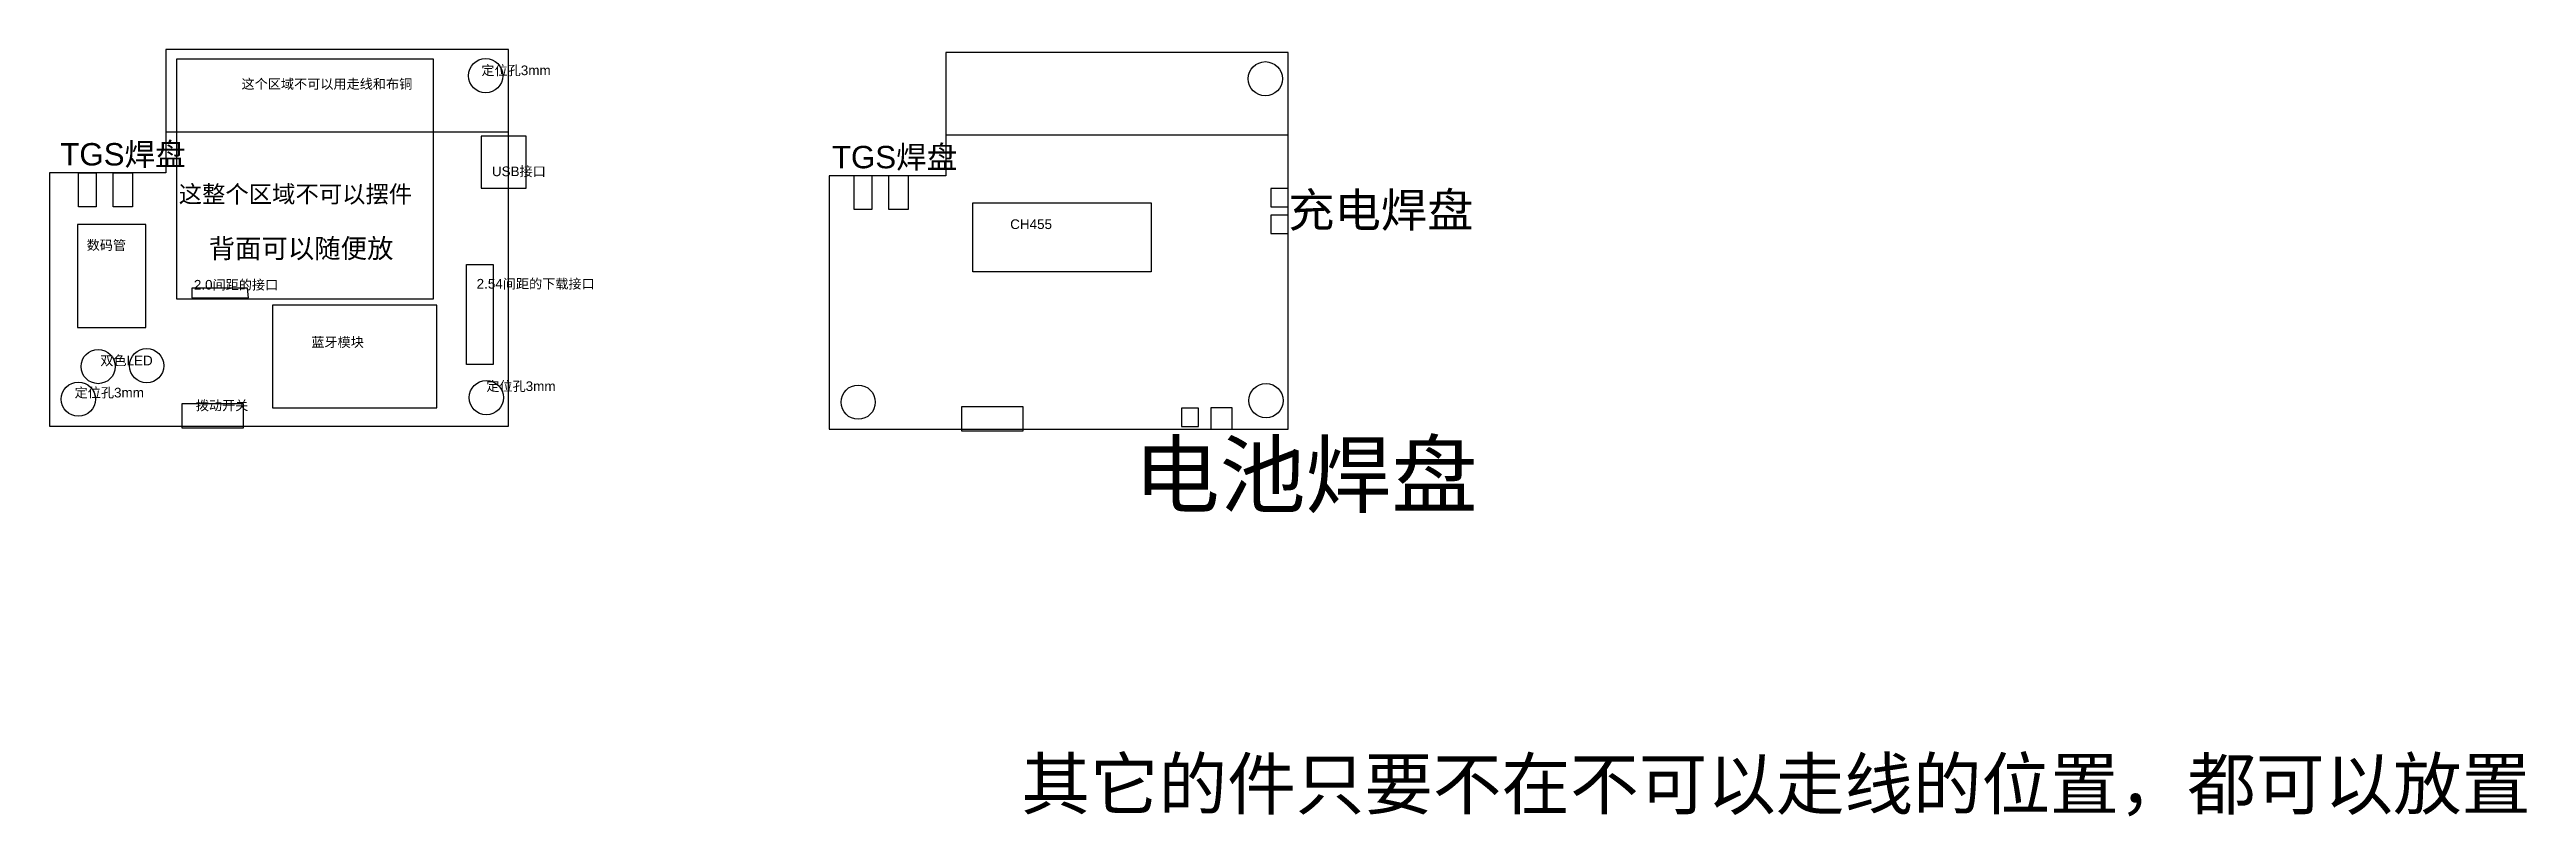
# Model space of a CAD drawing. Header units: inches. Extents: x 7282 to 7644, y 4934 to 5046.
import ezdxf

# ---------------------------------------------------------------- set-up
doc = ezdxf.new("R2010")
doc.units = ezdxf.units.IN
doc.header["$MEASUREMENT"] = 0
doc.styles.get("Standard").update_dxf_attribs({"font": 'arial.ttf'})

msp = doc.modelspace()

# ---------------------------------------------------------------- linework, layer by layer
for p, q in [((7349.34, 5045.71), (7299.34, 5045.71)), ((7299.34, 5045.71), (7299.34, 5027.71)), ((7299.34, 5045.71), (7299.34, 5044.51)), ((7299.34, 5045.71), (7299.34, 5033.71)), ((7463.2, 5045.26), (7413.2, 5045.26)), ((7413.2, 5045.26), (7413.2, 5027.26)), ((7413.2, 5045.26), (7413.2, 5033.26)), ((7299.34, 5033.71), (7349.34, 5033.71)), ((7413.2, 5033.26), (7463.2, 5033.26)), ((7299.34, 5027.71), (7282.34, 5027.71)), ((7413.2, 5027.26), (7396.2, 5027.26))]:
    msp.add_line(p, q)
for points in [[(7282.34, 5027.71), (7282.34, 4990.71), (7349.34, 4990.71), (7349.34, 5045.71), (7299.34, 5045.71)], [(7396.2, 5027.26), (7396.2, 4990.26), (7463.2, 4990.26), (7463.2, 5045.26), (7413.2, 5045.26)]]:
    msp.add_lwpolyline(points)
for points in [[(7300.88, 5009.31), (7338.38, 5009.31), (7338.38, 5044.31), (7300.88, 5044.31)], [(7345.35, 5025.47), (7351.95, 5025.47), (7351.95, 5033.07), (7345.35, 5033.07)], [(7286.57, 5027.71), (7289.16, 5027.71), (7289.16, 5022.72), (7286.57, 5022.72)], [(7291.62, 5027.71), (7294.46, 5027.71), (7294.46, 5022.72), (7291.62, 5022.72)], [(7399.83, 5027.34), (7402.42, 5027.34), (7402.42, 5022.35), (7399.83, 5022.35)], [(7404.89, 5027.34), (7407.73, 5027.34), (7407.73, 5022.35), (7404.89, 5022.35)], [(7460.69, 5022.75), (7463.2, 5022.75), (7463.2, 5025.42), (7460.69, 5025.42)], [(7417.18, 5023.35), (7443.21, 5023.35), (7443.21, 5013.25), (7417.18, 5013.25)], [(7460.69, 5018.87), (7463.2, 5018.87), (7463.2, 5021.54), (7460.69, 5021.54)], [(7286.42, 5005.12), (7296.42, 5005.12), (7296.42, 5020.14), (7286.42, 5020.14)], [(7343.23, 5014.32), (7347.11, 5014.32), (7347.11, 4999.72), (7343.23, 4999.72)], [(7311.25, 5010.89), (7303.13, 5010.89), (7303.13, 5009.43), (7311.37, 5009.43)], [(7314.9, 4993.39), (7338.9, 4993.39), (7338.9, 5008.39), (7314.9, 5008.39)], [(7301.65, 4990.47), (7310.65, 4990.47), (7310.65, 4993.97), (7301.65, 4993.97)], [(7415.51, 4990.02), (7424.51, 4990.02), (7424.51, 4993.52), (7415.51, 4993.52)], [(7447.62, 4990.65), (7450.13, 4990.65), (7450.13, 4993.32), (7447.62, 4993.32)], [(7451.91, 4990.26), (7455.03, 4990.26), (7455.03, 4993.38), (7451.91, 4993.38)]]:
    msp.add_lwpolyline(points, close=True)
for centre in [(7346.01, 5041.89), (7459.87, 5041.44), (7289.44, 4999.42), (7296.53, 4999.54), (7286.55, 4994.66), (7346.11, 4994.89), (7400.42, 4994.22), (7459.97, 4994.45)]:
    msp.add_circle(centre, 2.5)

# ---------------------------------------------------------------- texts
for s, height, p in [('定位孔3mm', 1.406, (7345.4, 5041.97)), ('这个区域不可以用走线和布铜', 1.4059, (7310.37, 5039.98)), ('TGS焊盘', 3.27, (7283.9, 5028.78)), ('TGS焊盘', 3.27, (7396.57, 5028.37)), ('USB接口', 1.406, (7346.93, 5027.22)), ('这整个区域不可以摆件', 2.499, (7301.2, 5023.35)), ('充电焊盘 ', 4.961, (7463.2, 5019.79)), ('CH455', 1.406, (7422.61, 5019.5)), ('数码管', 1.406, (7287.76, 5016.45)), ('背面可以随便放', 2.826, (7305.57, 5015.26)), ('2.0间距的接口', 1.406, (7303.41, 5010.66)), ('2.54间距的下载接口', 1.4059, (7344.7, 5010.81)), ('蓝牙模块', 1.406, (7320.56, 5002.29)), ('双色LED', 1.406, (7289.75, 4999.6)), ('定位孔3mm', 1.406, (7286, 4994.91)), ('定位孔3mm', 1.406, (7346.11, 4995.85)), ('拨动开关', 1.406, (7303.69, 4993.04)), ('电池焊盘', 9.197, (7440.66, 4979.04)), ('其它的件只要不在不可以走线的位置，都可以放置', 7.3424, (7424.25, 4934.8))]:
    msp.add_text(s, height=height).set_placement(p)

doc.saveas('drawing.dxf')
